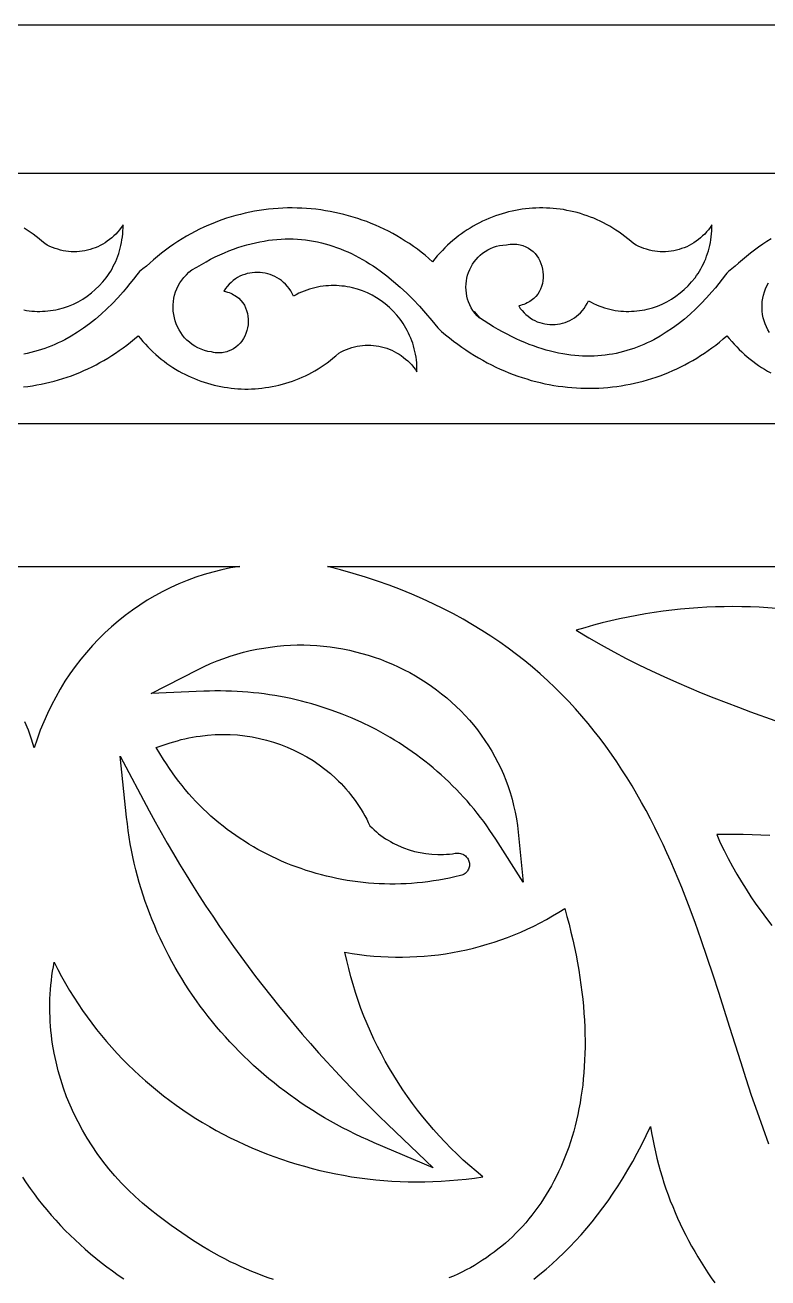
# Model space of a CAD drawing. Extents: x -445 to 570, y -1313 to 85.
# Drawn here: x -112 to -46.8, y -24.9 to 85 of the extents above; entities that cross this region are included whole.
import ezdxf

# ---------------------------------------------------------------- set-up
doc = ezdxf.new("R2010")
doc.units = 0
doc.layers.add('LAYER_1', color=18, linetype='CONTINUOUS')

msp = doc.modelspace()

# ---------------------------------------------------------------- linework, layer by layer
at = {"layer": 'LAYER_1'}
for points in [[(-445, -85), (445, -85), (445, 85), (-445, 85)], [(-96.83, 28.42), (-96.26, 28.7), (-95.69, 28.96), (-95.12, 29.2), (-94.54, 29.41), (-93.96, 29.61), (-93.38, 29.79), (-92.79, 29.96), (-92.21, 30.1), (-91.62, 30.22), (-91.03, 30.33), (-90.45, 30.42), (-89.86, 30.49), (-89.27, 30.54), (-88.69, 30.58), (-88.1, 30.6), (-87.52, 30.6), (-86.94, 30.58), (-86.36, 30.55), (-85.78, 30.5), (-85.21, 30.43), (-84.64, 30.35), (-84.08, 30.25), (-83.51, 30.14), (-82.96, 30.01), (-82.41, 29.86), (-81.86, 29.7), (-81.32, 29.53), (-80.78, 29.34), (-80.25, 29.13), (-79.73, 28.91), (-79.22, 28.68), (-78.71, 28.43), (-78.21, 28.17), (-77.72, 27.89), (-77.24, 27.6), (-76.77, 27.3), (-76.3, 26.98), (-75.85, 26.66), (-75.41, 26.31), (-74.97, 25.96), (-74.55, 25.59), (-74.14, 25.21), (-73.74, 24.82), (-73.35, 24.42), (-72.98, 24.01), (-72.61, 23.58), (-72.27, 23.14), (-71.93, 22.69), (-71.61, 22.23), (-71.3, 21.76), (-71.01, 21.28), (-70.73, 20.79), (-70.47, 20.29), (-70.22, 19.78), (-69.99, 19.26), (-69.77, 18.73), (-69.58, 18.19), (-69.39, 17.64), (-69.23, 17.08), (-69.09, 16.51), (-68.96, 15.94), (-68.85, 15.35), (-68.76, 14.76), (-68.69, 14.16), (-68.26, 9.79), (-70.65, 13.55), (-70.91, 13.95), (-71.17, 14.33), (-71.44, 14.72), (-71.71, 15.1), (-71.99, 15.47), (-72.28, 15.84), (-72.57, 16.2), (-72.87, 16.55), (-73.17, 16.91), (-73.48, 17.25), (-73.8, 17.59), (-74.12, 17.93), (-74.45, 18.25), (-74.78, 18.58), (-75.12, 18.9), (-75.46, 19.21), (-75.81, 19.51), (-76.16, 19.81), (-76.52, 20.11), (-76.88, 20.4), (-77.25, 20.68), (-77.62, 20.96), (-78, 21.23), (-78.38, 21.49), (-78.76, 21.75), (-79.15, 22), (-79.55, 22.25), (-79.94, 22.49), (-80.35, 22.72), (-80.75, 22.95), (-81.16, 23.17), (-81.58, 23.38), (-82.42, 23.79), (-83.27, 24.17), (-84.13, 24.53), (-85.01, 24.85), (-85.9, 25.15), (-86.35, 25.29), (-86.8, 25.43), (-87.26, 25.55), (-87.72, 25.67), (-88.18, 25.78), (-88.64, 25.89), (-89.1, 25.98), (-89.57, 26.07), (-90.04, 26.16), (-90.51, 26.23), (-90.98, 26.3), (-91.46, 26.36), (-91.93, 26.41), (-92.41, 26.46), (-92.89, 26.5), (-93.37, 26.53), (-93.85, 26.55), (-94.34, 26.56), (-94.82, 26.57), (-95.31, 26.57), (-95.8, 26.56), (-96.28, 26.54), (-100.92, 26.35)], [(-99.25, 22), (-98.93, 22.11), (-98.6, 22.2), (-98.27, 22.29), (-97.94, 22.37), (-97.61, 22.44), (-97.28, 22.51), (-96.95, 22.56), (-96.62, 22.61), (-95.96, 22.69), (-95.3, 22.74), (-94.64, 22.75), (-93.98, 22.74), (-93.33, 22.7), (-92.68, 22.63), (-92.04, 22.53), (-91.41, 22.4), (-90.78, 22.25), (-90.16, 22.07), (-89.56, 21.86), (-88.96, 21.63), (-88.38, 21.37), (-87.8, 21.09), (-87.25, 20.78), (-86.7, 20.45), (-86.17, 20.09), (-85.66, 19.71), (-85.17, 19.31), (-84.7, 18.88), (-84.47, 18.66), (-84.24, 18.44), (-84.02, 18.2), (-83.81, 17.97), (-83.6, 17.72), (-83.4, 17.48), (-83.2, 17.22), (-83.01, 16.96), (-82.83, 16.7), (-82.65, 16.43), (-82.47, 16.16), (-82.31, 15.88), (-82.15, 15.6), (-81.99, 15.31), (-81.85, 15.02), (-81.71, 14.72), (-81.52, 14.54), (-81.34, 14.37), (-81.14, 14.2), (-80.95, 14.04), (-80.74, 13.89), (-80.54, 13.74), (-80.33, 13.6), (-80.11, 13.47), (-79.9, 13.34), (-79.67, 13.22), (-79.22, 12.99), (-78.75, 12.8), (-78.27, 12.63), (-77.79, 12.49), (-77.29, 12.38), (-76.79, 12.29), (-76.28, 12.24), (-75.76, 12.21), (-75.5, 12.21), (-75.25, 12.22), (-74.99, 12.23), (-74.73, 12.25), (-74.47, 12.28), (-74.21, 12.32), (-74.09, 12.33), (-73.97, 12.33), (-73.86, 12.33), (-73.75, 12.31), (-73.66, 12.28), (-73.56, 12.24), (-73.48, 12.2), (-73.4, 12.15), (-73.32, 12.09), (-73.25, 12.02), (-73.19, 11.95), (-73.14, 11.88), (-73.09, 11.8), (-73.06, 11.72), (-73.02, 11.63), (-73, 11.54), (-72.98, 11.45), (-72.97, 11.36), (-72.97, 11.27), (-72.98, 11.18), (-73, 11.09), (-73.02, 11.01), (-73.05, 10.92), (-73.1, 10.84), (-73.15, 10.76), (-73.21, 10.69), (-73.27, 10.62), (-73.35, 10.55), (-73.44, 10.5), (-73.54, 10.44), (-73.64, 10.4), (-73.76, 10.37), (-74.24, 10.25), (-74.71, 10.15), (-75.19, 10.05), (-75.66, 9.97), (-76.14, 9.89), (-76.62, 9.82), (-77.1, 9.77), (-77.57, 9.72), (-78.05, 9.68), (-78.52, 9.65), (-79, 9.63), (-79.48, 9.62), (-79.95, 9.62), (-80.42, 9.63), (-80.89, 9.65), (-81.37, 9.67), (-81.83, 9.71), (-82.3, 9.75), (-82.77, 9.81), (-83.23, 9.87), (-83.7, 9.94), (-84.16, 10.02), (-84.61, 10.11), (-85.07, 10.21), (-85.52, 10.31), (-85.97, 10.43), (-86.42, 10.55), (-86.87, 10.68), (-87.31, 10.82), (-87.75, 10.97), (-88.18, 11.12), (-88.62, 11.29), (-89.05, 11.46), (-89.47, 11.64), (-89.89, 11.83), (-90.31, 12.03), (-90.72, 12.23), (-91.13, 12.44), (-91.54, 12.66), (-91.94, 12.89), (-92.33, 13.13), (-92.72, 13.37), (-93.11, 13.62), (-93.49, 13.88), (-93.86, 14.15), (-94.23, 14.42), (-94.6, 14.7), (-94.96, 14.99), (-95.31, 15.28), (-95.66, 15.59), (-96, 15.9), (-96.33, 16.21), (-96.66, 16.54), (-96.98, 16.87), (-97.3, 17.21), (-97.61, 17.55), (-97.91, 17.91), (-98.2, 18.26), (-98.49, 18.63), (-98.77, 19), (-99.05, 19.38), (-99.31, 19.77), (-99.57, 20.16), (-99.82, 20.56), (-100.46, 21.6)], [(-101.07, 16.04), (-100.55, 15.09), (-100.03, 14.15), (-99.5, 13.21), (-98.96, 12.28), (-98.41, 11.35), (-97.85, 10.43), (-97.28, 9.51), (-96.7, 8.6), (-96.11, 7.69), (-95.51, 6.79), (-94.91, 5.9), (-94.29, 5.01), (-93.67, 4.13), (-93.03, 3.25), (-92.39, 2.38), (-91.74, 1.51), (-91.08, 0.65), (-90.41, -0.2), (-89.73, -1.05), (-89.04, -1.89), (-88.35, -2.72), (-87.65, -3.55), (-86.93, -4.37), (-86.21, -5.19), (-85.48, -5.99), (-84.74, -6.8), (-84, -7.59), (-83.24, -8.38), (-82.48, -9.16), (-81.71, -9.94), (-80.93, -10.71), (-80.14, -11.47), (-76.15, -15.29), (-81.33, -13.08), (-81.9, -12.84), (-82.46, -12.58), (-83.01, -12.32), (-83.56, -12.05), (-84.1, -11.77), (-84.64, -11.48), (-85.17, -11.19), (-85.69, -10.89), (-86.21, -10.58), (-86.72, -10.26), (-87.23, -9.93), (-87.73, -9.6), (-88.22, -9.26), (-88.71, -8.91), (-89.18, -8.56), (-89.66, -8.2), (-90.12, -7.83), (-90.58, -7.46), (-91.03, -7.08), (-91.48, -6.69), (-91.92, -6.29), (-92.35, -5.89), (-92.77, -5.49), (-93.19, -5.07), (-93.6, -4.65), (-94, -4.23), (-94.39, -3.8), (-94.78, -3.36), (-95.16, -2.92), (-95.53, -2.47), (-95.9, -2.01), (-96.25, -1.55), (-96.6, -1.09), (-96.94, -0.62), (-97.27, -0.14), (-97.59, 0.34), (-97.91, 0.83), (-98.22, 1.32), (-98.52, 1.81), (-98.81, 2.31), (-99.09, 2.82), (-99.36, 3.33), (-99.63, 3.84), (-99.88, 4.36), (-100.13, 4.88), (-100.37, 5.41), (-100.6, 5.94), (-100.82, 6.47), (-101.03, 7.01), (-101.23, 7.55), (-101.43, 8.1), (-101.61, 8.65), (-101.78, 9.2), (-101.95, 9.76), (-102.1, 10.32), (-102.25, 10.88), (-102.39, 11.45), (-102.51, 12.02), (-102.63, 12.59), (-102.74, 13.16), (-102.83, 13.74), (-102.92, 14.32), (-103, 14.9), (-103.07, 15.49), (-103.63, 20.83)]]:
    msp.add_lwpolyline(points, close=True, dxfattribs=at)
for points in [[(-206.76, 72.01), (-155.07, 72.01), (-103.38, 72.01), (-51.69, 72.01), (0, 72.01), (51.69, 72.01)], [(-46.5, 66.24), (-46.87, 66.01), (-47.23, 65.76), (-47.6, 65.51), (-47.95, 65.25), (-48.31, 64.98), (-48.66, 64.69), (-49, 64.4), (-49.34, 64.1), (-49.64, 63.85), (-49.94, 63.61), (-50.09, 63.49), (-50.23, 63.36), (-50.37, 63.22), (-50.49, 63.07), (-50.78, 62.69), (-51.08, 62.31), (-51.38, 61.94), (-51.69, 61.58), (-52.15, 61.07), (-52.62, 60.57), (-53.1, 60.09), (-53.6, 59.64), (-54.1, 59.2), (-54.62, 58.79), (-55.15, 58.4), (-55.69, 58.04), (-56.24, 57.7), (-56.8, 57.39), (-57.08, 57.24), (-57.37, 57.1), (-57.66, 56.97), (-57.95, 56.85), (-58.25, 56.73), (-58.55, 56.62), (-58.85, 56.52), (-59.16, 56.43), (-59.46, 56.34), (-59.77, 56.26), (-60.09, 56.19), (-60.4, 56.13), (-60.72, 56.08), (-61.05, 56.03), (-61.37, 56), (-61.7, 55.97), (-62.03, 55.95), (-62.36, 55.94), (-62.7, 55.94), (-63.04, 55.95), (-63.38, 55.97), (-63.73, 56), (-64.08, 56.04), (-64.43, 56.09), (-64.78, 56.14), (-65.14, 56.21), (-65.5, 56.29), (-65.86, 56.38), (-66.23, 56.48), (-66.6, 56.59), (-66.97, 56.71), (-67.35, 56.84), (-67.73, 56.98), (-68.11, 57.13), (-68.49, 57.3), (-68.88, 57.47), (-69.27, 57.66), (-69.66, 57.86), (-70.06, 58.07), (-70.46, 58.29), (-70.86, 58.52), (-71.27, 58.77), (-71.67, 59.03), (-72.09, 59.3), (-72.56, 59.87), (-72.07, 59.28), (-72.29, 59.49), (-72.49, 59.72), (-72.66, 59.95), (-72.81, 60.19), (-72.94, 60.44), (-73.04, 60.7), (-73.13, 60.95), (-73.2, 61.22), (-73.24, 61.48), (-73.27, 61.75), (-73.28, 62.01), (-73.27, 62.28), (-73.24, 62.54), (-73.19, 62.8), (-73.13, 63.05), (-73.04, 63.3), (-72.95, 63.55), (-72.83, 63.78), (-72.7, 64.01), (-72.55, 64.23), (-72.39, 64.44), (-72.21, 64.63), (-72.02, 64.82), (-71.82, 64.99), (-71.6, 65.14), (-71.37, 65.28), (-71.12, 65.4), (-70.87, 65.5), (-70.6, 65.59), (-70.32, 65.65), (-70.03, 65.69), (-69.72, 65.71), (-69.56, 65.74), (-69.4, 65.76), (-69.25, 65.77), (-69.1, 65.78), (-68.95, 65.77), (-68.8, 65.76), (-68.66, 65.74), (-68.53, 65.72), (-68.27, 65.65), (-68.02, 65.55), (-67.79, 65.43), (-67.58, 65.28), (-67.39, 65.12), (-67.21, 64.94), (-67.06, 64.74), (-66.92, 64.53), (-66.8, 64.3), (-66.7, 64.07), (-66.62, 63.83), (-66.56, 63.58), (-66.52, 63.33), (-66.5, 63.07), (-66.5, 62.82), (-66.52, 62.56), (-66.57, 62.31), (-66.64, 62.07), (-66.73, 61.83), (-66.85, 61.6), (-66.98, 61.39), (-67.15, 61.19), (-67.33, 61), (-67.44, 60.91), (-67.55, 60.83), (-67.66, 60.75), (-67.78, 60.68), (-67.91, 60.61), (-68.05, 60.55), (-68.19, 60.49), (-68.33, 60.44), (-68.49, 60.4), (-68.65, 60.36), (-68.51, 60.14), (-68.35, 59.94), (-68.18, 59.76), (-68.01, 59.59), (-67.82, 59.44), (-67.63, 59.3), (-67.43, 59.17), (-67.23, 59.06), (-67.02, 58.97), (-66.8, 58.89), (-66.58, 58.83), (-66.36, 58.78), (-66.14, 58.74), (-65.91, 58.72), (-65.69, 58.72), (-65.46, 58.72), (-65.24, 58.75), (-65.02, 58.79), (-64.8, 58.84), (-64.58, 58.9), (-64.37, 58.98), (-64.16, 59.08), (-63.96, 59.19), (-63.76, 59.31), (-63.57, 59.45), (-63.39, 59.6), (-63.22, 59.76), (-63.06, 59.94), (-62.91, 60.14), (-62.77, 60.34), (-62.65, 60.56), (-62.53, 60.8), (-62.3, 60.67), (-62.07, 60.56), (-61.83, 60.45), (-61.6, 60.36), (-61.36, 60.27), (-61.12, 60.19), (-60.89, 60.12), (-60.65, 60.06), (-60.41, 60.01), (-60.17, 59.96), (-59.93, 59.93), (-59.69, 59.9), (-59.46, 59.88), (-59.22, 59.87), (-58.98, 59.87), (-58.75, 59.88), (-58.51, 59.89), (-58.28, 59.91), (-58.05, 59.94), (-57.81, 59.97), (-57.59, 60.02), (-57.36, 60.07), (-56.91, 60.19), (-56.47, 60.34), (-56.05, 60.52), (-55.63, 60.72), (-55.23, 60.95), (-54.84, 61.21), (-54.47, 61.49), (-54.12, 61.79), (-53.78, 62.11), (-53.47, 62.46), (-53.17, 62.83), (-53.03, 63.02), (-52.9, 63.21), (-52.77, 63.41), (-52.65, 63.62), (-52.54, 63.83), (-52.43, 64.04), (-52.33, 64.26), (-52.23, 64.48), (-52.15, 64.71), (-52.07, 64.94), (-51.99, 65.18), (-51.93, 65.42), (-51.87, 65.66), (-51.82, 65.91), (-51.78, 66.16), (-51.74, 66.41), (-51.72, 66.67), (-51.7, 66.93), (-51.69, 67.19), (-51.69, 67.46), (-51.84, 67.24), (-51.99, 67.04), (-52.15, 66.85), (-52.32, 66.66), (-52.5, 66.49), (-52.68, 66.32), (-52.87, 66.17), (-53.06, 66.03), (-53.27, 65.89), (-53.47, 65.77), (-53.69, 65.65), (-53.9, 65.55), (-54.12, 65.46), (-54.35, 65.38), (-54.57, 65.3), (-54.8, 65.24), (-55.04, 65.19), (-55.27, 65.15), (-55.51, 65.13), (-55.75, 65.11), (-55.99, 65.1), (-56.23, 65.11), (-56.47, 65.13), (-56.7, 65.16), (-56.94, 65.2), (-57.18, 65.25), (-57.42, 65.32), (-57.65, 65.39), (-57.88, 65.48), (-58.11, 65.58), (-58.34, 65.69), (-58.56, 65.82), (-58.81, 66.04), (-59.06, 66.25), (-59.32, 66.45), (-59.58, 66.65), (-59.84, 66.83), (-60.11, 67.01), (-60.38, 67.18), (-60.65, 67.34), (-60.93, 67.5), (-61.21, 67.65), (-61.49, 67.79), (-61.77, 67.92), (-62.06, 68.04), (-62.35, 68.15), (-62.64, 68.26), (-62.93, 68.36), (-63.22, 68.45), (-63.52, 68.54), (-63.81, 68.61), (-64.11, 68.68), (-64.41, 68.74), (-64.71, 68.8), (-65.01, 68.84), (-65.32, 68.88), (-65.62, 68.91), (-65.92, 68.93), (-66.22, 68.94), (-66.53, 68.95), (-66.83, 68.95), (-67.13, 68.94), (-67.43, 68.92), (-67.74, 68.9), (-68.04, 68.87), (-68.34, 68.83), (-68.64, 68.78), (-68.94, 68.73), (-69.23, 68.67), (-69.53, 68.6), (-69.82, 68.52), (-70.11, 68.44), (-70.4, 68.35), (-70.69, 68.25), (-70.98, 68.14), (-71.26, 68.03), (-71.54, 67.91), (-71.82, 67.78), (-72.1, 67.64), (-72.37, 67.5), (-72.64, 67.35), (-72.9, 67.19), (-73.17, 67.03), (-73.43, 66.86), (-73.68, 66.68), (-73.93, 66.49), (-74.18, 66.3), (-74.42, 66.1), (-74.66, 65.89), (-74.9, 65.67), (-75.13, 65.45), (-75.35, 65.22), (-75.57, 64.98), (-75.79, 64.74), (-76, 64.49), (-76.2, 64.23), (-76.53, 64.52), (-76.86, 64.8), (-77.2, 65.06), (-77.54, 65.32), (-77.89, 65.58), (-78.24, 65.82), (-78.6, 66.05), (-78.96, 66.28), (-79.33, 66.49), (-79.7, 66.7), (-80.07, 66.9), (-80.45, 67.08), (-80.83, 67.26), (-81.22, 67.43), (-81.6, 67.6), (-81.99, 67.75), (-82.39, 67.89), (-82.78, 68.03), (-83.18, 68.15), (-83.58, 68.27), (-83.99, 68.38), (-84.39, 68.47), (-84.8, 68.56), (-85.21, 68.64), (-85.62, 68.71), (-86.03, 68.78), (-86.44, 68.83), (-86.86, 68.87), (-87.27, 68.9), (-87.69, 68.93), (-88.1, 68.94), (-88.52, 68.95), (-88.94, 68.95), (-89.35, 68.93), (-89.77, 68.91), (-90.19, 68.88), (-90.6, 68.84), (-91.02, 68.79), (-91.43, 68.73), (-91.84, 68.66), (-92.26, 68.58), (-92.67, 68.49), (-93.08, 68.39), (-93.48, 68.28), (-93.89, 68.17), (-94.29, 68.04), (-94.7, 67.9), (-95.09, 67.76), (-95.49, 67.6), (-95.89, 67.44), (-96.28, 67.26), (-96.67, 67.08), (-97.05, 66.88), (-97.43, 66.68), (-97.81, 66.47), (-98.19, 66.24), (-98.56, 66.01), (-98.92, 65.76), (-99.29, 65.51), (-99.64, 65.25), (-100, 64.98), (-100.35, 64.69), (-100.69, 64.4), (-101.03, 64.1), (-101.33, 63.85), (-101.63, 63.61), (-101.78, 63.49), (-101.92, 63.36), (-102.06, 63.22), (-102.18, 63.07), (-102.47, 62.69), (-102.77, 62.31), (-103.07, 61.94), (-103.38, 61.58), (-103.84, 61.07), (-104.31, 60.57), (-104.79, 60.09), (-105.29, 59.64), (-105.79, 59.2), (-106.31, 58.79), (-106.84, 58.4), (-107.38, 58.04), (-107.93, 57.7), (-108.49, 57.39), (-108.77, 57.24), (-109.06, 57.1), (-109.35, 56.97), (-109.64, 56.85), (-109.94, 56.73), (-110.24, 56.62), (-110.54, 56.52), (-110.84, 56.43), (-111.15, 56.34), (-111.46, 56.26), (-111.78, 56.19), (-112.09, 56.13)], [(-112.1, 60.01), (-111.86, 59.96), (-111.62, 59.93), (-111.38, 59.9), (-111.15, 59.88), (-110.91, 59.87), (-110.67, 59.87), (-110.44, 59.88), (-110.2, 59.89), (-109.97, 59.91), (-109.74, 59.94), (-109.51, 59.97), (-109.28, 60.02), (-109.05, 60.07), (-108.6, 60.19), (-108.16, 60.34), (-107.74, 60.52), (-107.32, 60.72), (-106.92, 60.95), (-106.53, 61.21), (-106.16, 61.49), (-105.81, 61.79), (-105.47, 62.11), (-105.16, 62.46), (-104.86, 62.83), (-104.72, 63.02), (-104.59, 63.21), (-104.46, 63.41), (-104.34, 63.62), (-104.23, 63.83), (-104.12, 64.04), (-104.02, 64.26), (-103.92, 64.48), (-103.84, 64.71), (-103.76, 64.94), (-103.68, 65.18), (-103.62, 65.42), (-103.56, 65.66), (-103.51, 65.91), (-103.47, 66.16), (-103.43, 66.41), (-103.41, 66.67), (-103.39, 66.93), (-103.38, 67.19), (-103.38, 67.46), (-103.53, 67.24), (-103.68, 67.04), (-103.84, 66.85), (-104.01, 66.66), (-104.19, 66.49), (-104.37, 66.32), (-104.56, 66.17), (-104.76, 66.03), (-104.96, 65.89), (-105.16, 65.77), (-105.38, 65.65), (-105.59, 65.55), (-105.81, 65.46), (-106.04, 65.38), (-106.26, 65.3), (-106.49, 65.24), (-106.73, 65.19), (-106.96, 65.15), (-107.2, 65.13), (-107.44, 65.11), (-107.68, 65.1), (-107.92, 65.11), (-108.16, 65.13), (-108.39, 65.16), (-108.63, 65.2), (-108.87, 65.25), (-109.11, 65.32), (-109.34, 65.39), (-109.57, 65.48), (-109.8, 65.58), (-110.03, 65.69), (-110.25, 65.82), (-110.5, 66.04), (-110.75, 66.25), (-111.01, 66.45), (-111.27, 66.65), (-111.53, 66.83), (-111.8, 67.01), (-112.07, 67.18)], [(-112.11, 53.24), (-111.72, 53.29), (-111.33, 53.35), (-110.94, 53.42), (-110.56, 53.49), (-110.17, 53.57), (-109.79, 53.66), (-109.41, 53.76), (-109.03, 53.87), (-108.65, 53.98), (-108.28, 54.1), (-107.91, 54.23), (-107.54, 54.37), (-107.18, 54.52), (-106.81, 54.68), (-106.46, 54.84), (-106.1, 55.01), (-105.75, 55.19), (-105.4, 55.38), (-105.05, 55.57), (-104.71, 55.78), (-104.37, 55.99), (-104.04, 56.2), (-103.71, 56.43), (-103.38, 56.67), (-103.04, 56.92), (-102.71, 57.18), (-102.38, 57.46), (-102.06, 57.74), (-101.85, 57.48), (-101.64, 57.23), (-101.42, 56.99), (-101.2, 56.75), (-100.98, 56.53), (-100.75, 56.31), (-100.51, 56.09), (-100.27, 55.89), (-100.03, 55.69), (-99.78, 55.5), (-99.53, 55.31), (-99.28, 55.13), (-99.02, 54.96), (-98.76, 54.8), (-98.49, 54.64), (-98.22, 54.49), (-97.95, 54.35), (-97.67, 54.22), (-97.39, 54.09), (-97.11, 53.97), (-96.83, 53.86), (-96.55, 53.75), (-96.26, 53.66), (-95.97, 53.57), (-95.68, 53.48), (-95.38, 53.41), (-95.09, 53.34), (-94.79, 53.28), (-94.5, 53.23), (-94.2, 53.18), (-93.9, 53.14), (-93.6, 53.11), (-93.3, 53.09), (-93, 53.07), (-92.69, 53.06), (-92.39, 53.06), (-92.09, 53.07), (-91.79, 53.09), (-91.48, 53.11), (-91.18, 53.14), (-90.88, 53.18), (-90.58, 53.22), (-90.28, 53.28), (-89.98, 53.34), (-89.69, 53.4), (-89.39, 53.48), (-89.1, 53.56), (-88.8, 53.66), (-88.51, 53.76), (-88.22, 53.86), (-87.93, 53.98), (-87.65, 54.1), (-87.37, 54.23), (-87.08, 54.37), (-86.81, 54.52), (-86.53, 54.67), (-86.26, 54.84), (-85.99, 55.01), (-85.72, 55.18), (-85.46, 55.37), (-85.2, 55.57), (-84.95, 55.77), (-84.7, 55.98), (-84.45, 56.2), (-84.23, 56.32), (-84, 56.43), (-83.77, 56.53), (-83.54, 56.62), (-83.3, 56.7), (-83.07, 56.76), (-82.83, 56.82), (-82.59, 56.86), (-82.35, 56.89), (-82.11, 56.9), (-81.87, 56.91), (-81.63, 56.9), (-81.4, 56.89), (-81.16, 56.86), (-80.92, 56.82), (-80.69, 56.77), (-80.46, 56.71), (-80.23, 56.64), (-80.01, 56.56), (-79.79, 56.46), (-79.57, 56.36), (-79.36, 56.25), (-79.15, 56.12), (-78.95, 55.99), (-78.76, 55.84), (-78.57, 55.69), (-78.38, 55.53), (-78.21, 55.35), (-78.04, 55.17), (-77.88, 54.97), (-77.72, 54.77), (-77.58, 54.56), (-77.58, 54.83), (-77.59, 55.09), (-77.6, 55.35), (-77.63, 55.61), (-77.66, 55.86), (-77.71, 56.11), (-77.76, 56.36), (-77.82, 56.6), (-77.88, 56.84), (-77.95, 57.07), (-78.03, 57.3), (-78.12, 57.53), (-78.22, 57.75), (-78.32, 57.97), (-78.43, 58.19), (-78.54, 58.4), (-78.66, 58.6), (-78.79, 58.8), (-78.92, 59), (-79.06, 59.19), (-79.35, 59.55), (-79.67, 59.9), (-80, 60.22), (-80.36, 60.53), (-80.73, 60.81), (-81.12, 61.06), (-81.52, 61.29), (-81.93, 61.49), (-82.36, 61.67), (-82.8, 61.82), (-83.25, 61.95), (-83.47, 62), (-83.7, 62.04), (-83.93, 62.08), (-84.16, 62.1), (-84.4, 62.13), (-84.63, 62.14), (-84.87, 62.14), (-85.11, 62.14), (-85.34, 62.13), (-85.58, 62.11), (-85.82, 62.09), (-86.06, 62.05), (-86.3, 62.01), (-86.53, 61.95), (-86.77, 61.89), (-87.01, 61.82), (-87.25, 61.75), (-87.48, 61.66), (-87.72, 61.56), (-87.95, 61.46), (-88.19, 61.34), (-88.42, 61.22), (-88.53, 61.45), (-88.66, 61.67), (-88.8, 61.88), (-88.95, 62.07), (-89.11, 62.25), (-89.28, 62.42), (-89.46, 62.57), (-89.65, 62.7), (-89.84, 62.83), (-90.05, 62.94), (-90.25, 63.03), (-90.47, 63.11), (-90.68, 63.18), (-90.9, 63.23), (-91.13, 63.27), (-91.35, 63.29), (-91.58, 63.3), (-91.8, 63.29), (-92.03, 63.27), (-92.25, 63.24), (-92.47, 63.19), (-92.69, 63.12), (-92.91, 63.04), (-93.12, 62.95), (-93.32, 62.84), (-93.52, 62.72), (-93.71, 62.58), (-93.89, 62.42), (-94.07, 62.25), (-94.24, 62.07), (-94.39, 61.87), (-94.54, 61.66), (-94.38, 61.62), (-94.22, 61.57), (-94.07, 61.52), (-93.93, 61.47), (-93.8, 61.41), (-93.67, 61.34), (-93.55, 61.26), (-93.43, 61.19), (-93.22, 61.02), (-93.03, 60.83), (-92.87, 60.63), (-92.73, 60.41), (-92.62, 60.18), (-92.53, 59.95), (-92.46, 59.7), (-92.41, 59.45), (-92.39, 59.2), (-92.39, 58.94), (-92.4, 58.69), (-92.44, 58.43), (-92.5, 58.19), (-92.59, 57.94), (-92.69, 57.71), (-92.81, 57.49), (-92.94, 57.27), (-93.1, 57.08), (-93.28, 56.9), (-93.47, 56.73), (-93.68, 56.59), (-93.91, 56.47), (-94.15, 56.37), (-94.28, 56.33), (-94.41, 56.3), (-94.55, 56.27), (-94.69, 56.25), (-94.83, 56.24), (-94.98, 56.24), (-95.13, 56.24), (-95.29, 56.25), (-95.45, 56.28), (-95.61, 56.31), (-95.93, 56.36), (-96.24, 56.45), (-96.53, 56.55), (-96.81, 56.68), (-97.07, 56.82), (-97.32, 56.98), (-97.55, 57.16), (-97.77, 57.35), (-97.97, 57.56), (-98.15, 57.78), (-98.31, 58.01), (-98.46, 58.26), (-98.59, 58.51), (-98.7, 58.77), (-98.8, 59.04), (-98.87, 59.32), (-98.93, 59.6), (-98.97, 59.88), (-98.98, 60.16), (-98.98, 60.45), (-98.96, 60.73), (-98.92, 61.02), (-98.86, 61.3), (-98.77, 61.58), (-98.67, 61.85), (-98.55, 62.11), (-98.4, 62.37), (-98.23, 62.62), (-98.04, 62.86), (-97.82, 63.09), (-97.59, 63.31), (-97.33, 63.51), (-96.91, 63.76), (-96.5, 64), (-96.09, 64.23), (-95.69, 64.45), (-95.28, 64.65), (-94.88, 64.84), (-94.48, 65.01), (-94.08, 65.18), (-93.69, 65.33), (-93.3, 65.47), (-92.91, 65.59), (-92.52, 65.71), (-92.14, 65.81), (-91.75, 65.9), (-91.37, 65.98), (-91, 66.05), (-90.62, 66.11), (-90.25, 66.16), (-89.88, 66.19), (-89.51, 66.22), (-89.15, 66.23), (-88.79, 66.23), (-88.43, 66.23), (-88.07, 66.21), (-87.71, 66.18), (-87.36, 66.14), (-87.01, 66.09), (-86.66, 66.04), (-86.32, 65.97), (-85.97, 65.89), (-85.63, 65.8), (-85.3, 65.71), (-84.96, 65.6), (-84.63, 65.49), (-84.3, 65.36), (-83.97, 65.23), (-83.64, 65.09), (-83.32, 64.94), (-83, 64.78), (-82.68, 64.61), (-82.36, 64.44), (-82.05, 64.26), (-81.74, 64.06), (-81.43, 63.87), (-81.12, 63.66), (-80.82, 63.44), (-80.22, 62.99), (-79.63, 62.51), (-79.05, 62.01), (-78.48, 61.47), (-77.91, 60.91), (-77.36, 60.33), (-76.82, 59.72), (-76.28, 59.08), (-75.76, 58.43), (-75.42, 58.12), (-75.07, 57.83), (-74.72, 57.54), (-74.36, 57.26), (-74, 56.99), (-73.64, 56.74), (-73.28, 56.49), (-72.91, 56.24), (-72.54, 56.01), (-72.17, 55.79), (-71.8, 55.58), (-71.42, 55.37), (-71.04, 55.18), (-70.66, 54.99), (-70.28, 54.81), (-69.89, 54.65), (-69.5, 54.49), (-69.12, 54.34), (-68.73, 54.19), (-68.33, 54.06), (-67.94, 53.94), (-67.55, 53.82), (-67.15, 53.72), (-66.76, 53.62), (-66.36, 53.53), (-65.96, 53.45), (-65.57, 53.38), (-65.17, 53.32), (-64.77, 53.27), (-64.37, 53.22), (-63.98, 53.19), (-63.58, 53.16), (-63.18, 53.14), (-62.78, 53.13), (-62.39, 53.13), (-61.99, 53.13), (-61.6, 53.15), (-61.2, 53.17), (-60.81, 53.2), (-60.42, 53.24), (-60.03, 53.29), (-59.64, 53.35), (-59.25, 53.42), (-58.86, 53.49), (-58.48, 53.57), (-58.1, 53.66), (-57.72, 53.76), (-57.34, 53.87), (-56.96, 53.98), (-56.59, 54.1), (-56.22, 54.23), (-55.85, 54.37), (-55.49, 54.52), (-55.12, 54.68), (-54.77, 54.84), (-54.41, 55.01), (-54.06, 55.19), (-53.71, 55.38), (-53.36, 55.57), (-53.02, 55.78), (-52.68, 55.99), (-52.35, 56.2), (-52.02, 56.43), (-51.69, 56.67), (-51.35, 56.92), (-51.02, 57.18), (-50.69, 57.46), (-50.37, 57.74), (-50.16, 57.48), (-49.95, 57.23), (-49.73, 56.99), (-49.51, 56.75), (-49.29, 56.53), (-49.06, 56.31), (-48.82, 56.09), (-48.58, 55.89), (-48.34, 55.69), (-48.09, 55.5), (-47.84, 55.31), (-47.59, 55.13), (-47.33, 54.96), (-47.06, 54.8), (-46.8, 54.64), (-46.53, 54.49)], [(-46.62, 58.01), (-46.77, 58.26), (-46.9, 58.51), (-47.01, 58.77), (-47.11, 59.04), (-47.18, 59.32), (-47.24, 59.6), (-47.28, 59.88), (-47.29, 60.16), (-47.29, 60.45), (-47.27, 60.73), (-47.23, 61.02), (-47.17, 61.3), (-47.08, 61.58), (-46.98, 61.85), (-46.86, 62.11), (-46.71, 62.37)], [(51.69, 50.01), (0, 50.01), (-51.69, 50.01), (-103.38, 50.01), (-155.07, 50.01), (-206.76, 50.01)], [(-129.19, 37.5), (-111.17, 37.5), (-93.14, 37.5), (-93.94, 37.36), (-94.72, 37.2), (-95.49, 37), (-96.25, 36.78), (-97, 36.54), (-97.74, 36.26), (-98.47, 35.96), (-99.19, 35.64), (-99.89, 35.29), (-100.58, 34.91), (-101.25, 34.52), (-101.91, 34.09), (-102.56, 33.65), (-103.18, 33.18), (-103.8, 32.7), (-104.39, 32.19), (-104.97, 31.66), (-105.53, 31.11), (-106.07, 30.54), (-106.59, 29.95), (-107.09, 29.34), (-107.58, 28.71), (-108.04, 28.07), (-108.48, 27.41), (-108.9, 26.73), (-109.29, 26.03), (-109.66, 25.33), (-110.01, 24.6), (-110.34, 23.86), (-110.64, 23.11), (-110.92, 22.34), (-111.17, 21.56), (-111.42, 22.34), (-111.69, 23.11), (-112, 23.86)], [(-46.68, -13.21), (-47.2, -11.81), (-47.7, -10.39), (-48.2, -8.94), (-48.68, -7.48), (-49.16, -5.99), (-50.11, -2.97), (-51.08, 0.09), (-51.58, 1.63), (-52.09, 3.17), (-52.62, 4.71), (-53.17, 6.25), (-53.74, 7.79), (-54.04, 8.56), (-54.34, 9.32), (-54.65, 10.09), (-54.97, 10.84), (-55.3, 11.6), (-55.64, 12.35), (-55.98, 13.1), (-56.34, 13.85), (-56.7, 14.59), (-57.08, 15.33), (-57.47, 16.06), (-57.87, 16.79), (-58.28, 17.51), (-58.7, 18.23), (-59.13, 18.94), (-59.58, 19.64), (-60.04, 20.34), (-60.51, 21.02), (-61, 21.71), (-61.5, 22.38), (-62.02, 23.05), (-62.56, 23.71), (-63.11, 24.36), (-63.67, 25), (-64.25, 25.63), (-64.85, 26.25), (-65.47, 26.86), (-66.1, 27.46), (-66.76, 28.06), (-67.43, 28.64), (-68.12, 29.21), (-68.83, 29.76), (-69.56, 30.31), (-70.31, 30.85), (-71.08, 31.37), (-71.87, 31.88), (-72.69, 32.37), (-73.52, 32.86), (-74.38, 33.32), (-75.26, 33.78), (-76.16, 34.22), (-77.09, 34.65), (-78.04, 35.06), (-79.02, 35.46), (-80.02, 35.84), (-81.05, 36.2), (-82.1, 36.55), (-83.18, 36.88), (-84.28, 37.2), (-85.42, 37.5), (-66.37, 37.5), (-53.46, 37.5), (-4.7, 37.5)], [(-46.02, 33.81), (-46.78, 33.87), (-47.54, 33.91), (-48.31, 33.95), (-49.07, 33.96), (-49.84, 33.97), (-50.61, 33.96), (-51.37, 33.95), (-52.14, 33.91), (-52.91, 33.87), (-53.68, 33.81), (-54.45, 33.74), (-55.21, 33.66), (-55.98, 33.56), (-56.75, 33.45), (-57.51, 33.33), (-58.28, 33.2), (-59.04, 33.05), (-59.8, 32.89), (-60.57, 32.71), (-61.32, 32.53), (-62.08, 32.33), (-62.84, 32.11), (-63.59, 31.89), (-62.49, 31.23), (-61.4, 30.6), (-60.3, 30), (-59.2, 29.42), (-58.1, 28.87), (-57, 28.34), (-55.9, 27.83), (-54.81, 27.34), (-53.71, 26.87), (-52.62, 26.41), (-51.53, 25.97), (-50.45, 25.55), (-49.36, 25.14), (-48.29, 24.74), (-46.15, 23.98)], [(-46.61, 13.87), (-47.38, 13.92), (-48.16, 13.95), (-48.93, 13.97), (-49.71, 13.98), (-50.49, 13.98), (-51.27, 13.96), (-50.95, 13.25), (-50.61, 12.55), (-50.25, 11.85), (-49.89, 11.17), (-49.5, 10.49), (-49.1, 9.82), (-48.69, 9.16), (-48.27, 8.51), (-47.83, 7.86), (-47.37, 7.23), (-46.9, 6.61), (-46.42, 5.99)], [(-90.17, -25.09), (-90.64, -24.93), (-91.11, -24.75), (-91.59, -24.57), (-92.06, -24.38), (-92.53, -24.18), (-93.01, -23.97), (-93.48, -23.75), (-93.96, -23.52), (-94.43, -23.28), (-94.91, -23.03), (-95.38, -22.77), (-95.85, -22.5), (-96.33, -22.22), (-96.8, -21.93), (-97.27, -21.63), (-97.74, -21.32), (-98.21, -21), (-98.68, -20.67), (-99.15, -20.33), (-99.61, -19.98), (-100.32, -19.47), (-101.01, -18.93), (-101.68, -18.38), (-102.32, -17.81), (-102.93, -17.22), (-103.52, -16.62), (-104.09, -15.99), (-104.63, -15.36), (-105.15, -14.71), (-105.64, -14.04), (-106.1, -13.36), (-106.54, -12.67), (-106.95, -11.97), (-107.33, -11.25), (-107.69, -10.53), (-108.02, -9.79), (-108.33, -9.05), (-108.6, -8.29), (-108.85, -7.53), (-109.07, -6.77), (-109.26, -5.99), (-109.43, -5.21), (-109.56, -4.43), (-109.62, -4.03), (-109.66, -3.64), (-109.71, -3.24), (-109.74, -2.84), (-109.77, -2.44), (-109.78, -2.04), (-109.8, -1.65), (-109.8, -1.25), (-109.8, -0.84), (-109.79, -0.44), (-109.77, -0.04), (-109.74, 0.36), (-109.71, 0.76), (-109.67, 1.16), (-109.62, 1.56), (-109.56, 1.96), (-109.49, 2.36), (-109.42, 2.76), (-109.1, 2.13), (-108.77, 1.51), (-108.43, 0.9), (-108.07, 0.29), (-107.71, -0.3), (-107.33, -0.89), (-106.94, -1.47), (-106.54, -2.04), (-106.12, -2.59), (-105.7, -3.14), (-105.26, -3.68), (-104.82, -4.21), (-104.36, -4.73), (-103.9, -5.25), (-103.42, -5.75), (-102.93, -6.24), (-102.44, -6.72), (-101.93, -7.19), (-101.42, -7.65), (-100.89, -8.1), (-100.36, -8.54), (-99.82, -8.97), (-99.27, -9.38), (-98.71, -9.79), (-98.14, -10.19), (-97.57, -10.57), (-96.99, -10.94), (-96.4, -11.31), (-95.8, -11.66), (-95.19, -12), (-94.58, -12.33), (-93.97, -12.64), (-93.34, -12.95), (-92.71, -13.24), (-92.07, -13.52), (-91.43, -13.79), (-90.78, -14.05), (-90.13, -14.3), (-89.47, -14.53), (-88.8, -14.75), (-88.13, -14.96), (-87.46, -15.15), (-86.78, -15.34), (-86.09, -15.51), (-85.41, -15.66), (-84.71, -15.81), (-84.02, -15.94), (-83.32, -16.06), (-82.62, -16.16), (-81.91, -16.25), (-81.2, -16.33), (-80.49, -16.4), (-79.77, -16.45), (-79.06, -16.48), (-78.34, -16.51), (-77.62, -16.51), (-76.89, -16.51), (-76.17, -16.49), (-75.44, -16.46), (-74.71, -16.41), (-73.99, -16.35), (-73.26, -16.27), (-72.53, -16.18), (-71.79, -16.07), (-72.38, -15.59), (-72.95, -15.1), (-73.51, -14.6), (-74.05, -14.08), (-74.59, -13.56), (-75.11, -13.03), (-75.62, -12.48), (-76.12, -11.93), (-76.6, -11.37), (-77.07, -10.8), (-77.53, -10.22), (-77.97, -9.63), (-78.4, -9.03), (-78.82, -8.43), (-79.23, -7.81), (-79.62, -7.19), (-79.99, -6.56), (-80.36, -5.93), (-80.7, -5.28), (-81.04, -4.63), (-81.36, -3.98), (-81.66, -3.31), (-81.96, -2.65), (-82.23, -1.97), (-82.49, -1.29), (-82.74, -0.6), (-82.97, 0.09), (-83.19, 0.79), (-83.39, 1.49), (-83.57, 2.2), (-83.74, 2.92), (-83.9, 3.63), (-83.27, 3.53), (-82.63, 3.44), (-82, 3.36), (-81.37, 3.3), (-80.74, 3.26), (-80.1, 3.22), (-79.47, 3.21), (-78.84, 3.21), (-78.21, 3.22), (-77.58, 3.25), (-76.95, 3.29), (-76.32, 3.35), (-75.7, 3.42), (-75.08, 3.51), (-74.46, 3.61), (-73.84, 3.73), (-73.23, 3.86), (-72.62, 4), (-72.01, 4.16), (-71.41, 4.33), (-70.81, 4.52), (-70.22, 4.72), (-69.63, 4.93), (-69.05, 5.16), (-68.47, 5.4), (-67.9, 5.66), (-67.33, 5.93), (-66.77, 6.21), (-66.22, 6.51), (-65.67, 6.82), (-65.13, 7.14), (-64.6, 7.48), (-64.41, 6.78), (-64.23, 6.09), (-64.06, 5.4), (-63.9, 4.72), (-63.75, 4.05), (-63.61, 3.38), (-63.49, 2.72), (-63.38, 2.07), (-63.27, 1.42), (-63.18, 0.78), (-63.1, 0.14), (-63.03, -0.48), (-62.97, -1.1), (-62.92, -1.72), (-62.88, -2.33), (-62.85, -2.93), (-62.83, -3.52), (-62.82, -4.11), (-62.82, -4.69), (-62.84, -5.26), (-62.86, -5.83), (-62.89, -6.39), (-62.93, -6.94), (-62.98, -7.48), (-63.03, -8.02), (-63.1, -8.55), (-63.18, -9.08), (-63.26, -9.59), (-63.36, -10.1), (-63.46, -10.6), (-63.57, -11.1), (-63.69, -11.59), (-63.82, -12.07), (-63.96, -12.54), (-64.11, -13.01), (-64.26, -13.46), (-64.42, -13.92), (-64.59, -14.36), (-64.77, -14.79), (-64.96, -15.22), (-65.15, -15.64), (-65.35, -16.06), (-65.56, -16.46), (-65.78, -16.86), (-66, -17.25), (-66.23, -17.63), (-66.47, -18.01), (-66.71, -18.38), (-66.96, -18.74), (-67.22, -19.09), (-67.48, -19.43), (-67.75, -19.77), (-68.03, -20.1), (-68.31, -20.42), (-68.6, -20.73), (-68.9, -21.03), (-69.2, -21.33), (-69.51, -21.62), (-69.82, -21.9), (-70.14, -22.17), (-70.47, -22.43), (-70.8, -22.69), (-71.14, -22.93), (-71.48, -23.17), (-71.82, -23.4), (-72.17, -23.63), (-72.53, -23.84), (-72.89, -24.05), (-73.26, -24.24), (-73.63, -24.43), (-74, -24.61), (-74.38, -24.79), (-74.77, -24.95)], [(-67.33, -25.04), (-66.79, -24.61), (-66.25, -24.17), (-65.72, -23.71), (-65.2, -23.23), (-64.68, -22.74), (-64.17, -22.22), (-63.67, -21.7), (-63.17, -21.15), (-62.68, -20.59), (-62.2, -20.01), (-61.73, -19.41), (-61.26, -18.8), (-60.8, -18.17), (-60.36, -17.52), (-59.91, -16.85), (-59.48, -16.16), (-59.06, -15.46), (-58.64, -14.74), (-58.24, -14), (-57.84, -13.24), (-57.46, -12.46), (-57.08, -11.66), (-56.99, -12.22), (-56.88, -12.78), (-56.77, -13.34), (-56.65, -13.89), (-56.52, -14.44), (-56.38, -14.99), (-56.22, -15.53), (-56.06, -16.06), (-55.9, -16.6), (-55.72, -17.12), (-55.53, -17.65), (-55.34, -18.17), (-55.13, -18.68), (-54.92, -19.19), (-54.7, -19.7), (-54.47, -20.2), (-54.23, -20.69), (-53.99, -21.19), (-53.73, -21.67), (-53.47, -22.15), (-53.2, -22.63), (-52.92, -23.1), (-52.64, -23.57), (-52.35, -24.03), (-52.04, -24.49), (-51.74, -24.94), (-51.42, -25.38)], [(-112.21, -16.11), (-111.88, -16.6), (-111.54, -17.09), (-111.19, -17.58), (-110.83, -18.05), (-110.46, -18.52), (-110.08, -18.98), (-109.69, -19.44), (-109.29, -19.89), (-108.88, -20.33), (-108.46, -20.77), (-108.03, -21.19), (-107.59, -21.61), (-107.15, -22.02), (-106.7, -22.43), (-106.23, -22.83), (-105.77, -23.21), (-105.29, -23.6), (-104.8, -23.97), (-104.31, -24.33), (-103.81, -24.69), (-103.31, -25.03)]]:
    msp.add_lwpolyline(points, dxfattribs=at)

doc.saveas('drawing.dxf')
